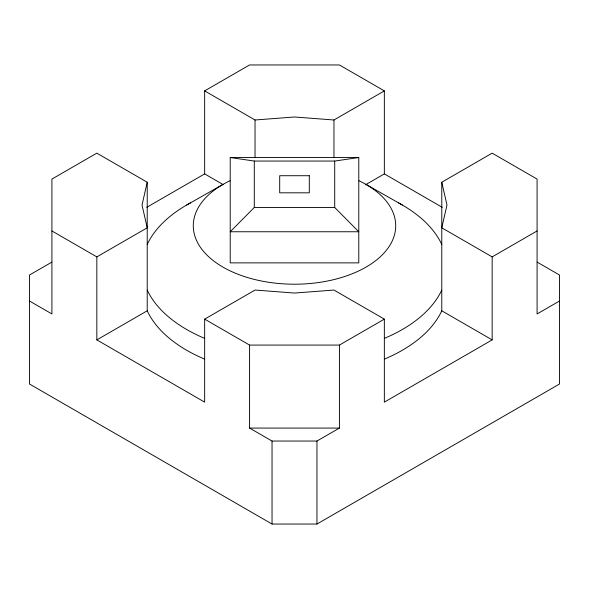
<?xml version="1.0" encoding="UTF-8"?>
<svg xmlns="http://www.w3.org/2000/svg" width="589" height="589" viewBox="0 0 589 589"><rect width="100%" height="100%" fill="white"/><g stroke="black" fill="none" stroke-linecap="round" stroke-linejoin="round"><path stroke-width="0.88" d="M29.45 300.986L51.913 313.952L51.913 179.078L96.839 153.147L147.221 182.237L142.023 205.016L147.221 227.803L96.839 256.892L51.913 230.954M230.218 157.528L254.286 161.055L254.286 207.483L230.218 231.757L358.782 231.757L334.714 207.483L334.714 161.055L358.782 157.528L358.782 262.878L230.218 262.878L230.218 157.528L358.782 157.528M146.779 207.306L204.655 173.895L204.655 90.897L249.574 64.959L339.426 64.959L384.345 90.897L384.345 173.895L442.221 207.306M51.913 262.083L29.45 275.048L29.45 383.984L272.037 524.041L316.963 524.041L559.55 383.984L559.55 275.048L537.087 262.083M204.655 90.897L255.037 119.987L294.5 116.99L333.963 119.987L384.345 90.897M96.839 256.892L96.839 339.89L147.221 310.801L147.221 182.237M365.452 184.806L384.345 173.895M96.839 339.89L204.655 402.14L204.655 319.135L255.037 290.053L294.5 293.05L333.963 290.053L384.345 319.135L384.345 402.14L492.161 339.89L492.161 256.892L441.779 227.803L446.977 205.016L441.779 182.237L492.161 153.147L537.087 179.078L537.087 313.952L559.55 300.986M204.655 319.135L249.574 345.073L339.426 345.073L384.345 319.135M492.161 256.892L537.087 230.954M249.574 345.073L249.574 428.07L272.037 441.043L316.963 441.043L339.426 428.07L339.426 345.073M186.684 205.016L222.929 184.445M254.286 161.055L334.714 161.055M254.286 207.483L334.714 207.483M249.574 428.07L339.426 428.07M366.071 184.445L402.316 205.016M204.655 173.895L223.548 184.806M441.779 182.237L441.779 310.801L492.161 339.89M333.963 119.987L333.963 157.521M316.963 441.043L316.963 524.041M272.037 441.043L272.037 524.041M255.037 119.987L255.037 157.521M441.779 310.801A152.477 88.033 0 0 1 384.786 358.951M204.214 358.951A152.477 88.033 0 0 1 147.221 310.801M441.779 290.053A152.477 88.033 0 0 1 384.786 338.204M204.214 338.204A152.477 88.033 0 0 1 147.221 290.053M147.221 244.479A152.477 88.033 0 0 1 190.431 202.925M398.569 202.925A152.477 88.033 0 0 1 441.779 244.479M359.032 180.749A101.212 58.436 0 0 1 368.28 265.772A101.212 58.436 0 0 1 220.72 265.772A101.212 58.436 0 0 1 229.968 180.749M309.299 175.721L279.701 175.721L279.701 192.817L309.299 192.817L309.299 175.721"/></g></svg>
